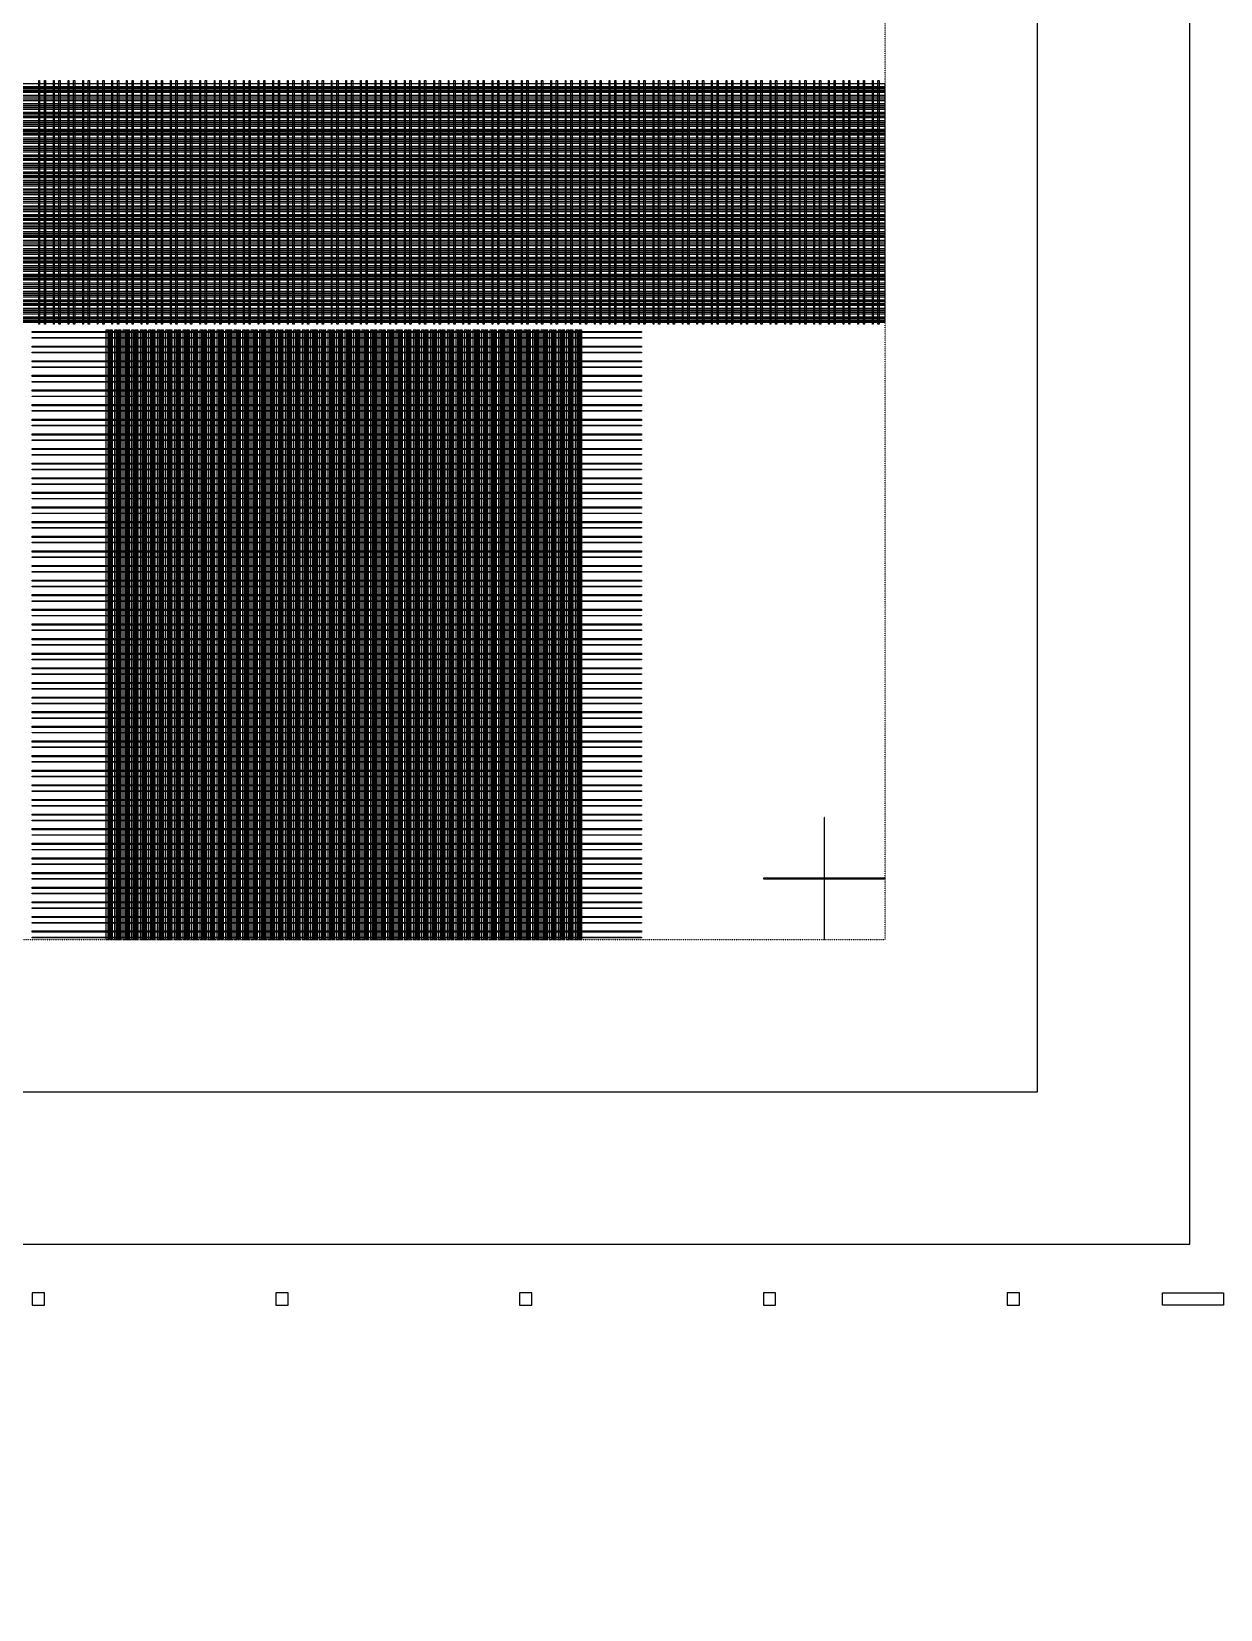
# Model space of a CAD drawing. Extents: x -50000 to 50000, y -50000 to 50000.
# Drawn here: x -30801 to -28850, y -29300 to -26710 of the extents above; entities that cross this region are included whole.
import ezdxf

# ---------------------------------------------------------------- set-up
doc = ezdxf.new("R2010")
doc.units = 0
doc.linetypes.add('DOT', pattern=[0.2, 0, -0.2])
doc.layers.get('0').update_dxf_attribs({"linetype": 'CONTINUOUS'})
for name, color, linetype in [('BASEMETAL', 4, 'CONTINUOUS'), ('FRAME', 8, 'CONTINUOUS'), ('MARKERS', 2, 'CONTINUOUS'), ('SECONDLAYER', 6, 'CONTINUOUS'), ('XOR', 1, 'CONTINUOUS')]:
    doc.layers.add(name, color=color, linetype=linetype)

# ---------------------------------------------------------------- blocks, each defined once
blk = doc.blocks.new('DICINGBORDER')
for points in [[(5200, 0), (5220, 0), (5220, 20), (5200, 20)], [(5600, 0), (5620, 0), (5620, 20), (5600, 20)], [(6000, 0), (6020, 0), (6020, 20), (6000, 20)], [(6400, 0), (6420, 0), (6420, 20), (6400, 20)], [(6800, 0), (6820, 0), (6820, 20), (6800, 20)], [(7155, 0), (7055, 0), (7055, 20), (7155, 20)]]:
    blk.add_lwpolyline(points, close=True)
blk = doc.blocks.new('CHIP_JARRAY')
for points in [[(500, 1900), (6500, 1900), (6500, 1904.3), (500, 1904.3)], [(500, 1897), (6500, 1897), (6500, 1899), (500, 1899)], [(500, 1894), (6500, 1894), (6500, 1896.4), (500, 1896.4)], [(500, 1891), (6500, 1891), (6500, 1893), (500, 1893)], [(500, 1886), (6500, 1886), (6500, 1890.3), (500, 1890.3)], [(500, 1883), (6500, 1883), (6500, 1885), (500, 1885)], [(500, 1880), (6500, 1880), (6500, 1882.4), (500, 1882.4)], [(500, 1877), (6500, 1877), (6500, 1879), (500, 1879)], [(500, 1872), (6500, 1872), (6500, 1876.3), (500, 1876.3)], [(500, 1869), (6500, 1869), (6500, 1871), (500, 1871)], [(500, 1866), (6500, 1866), (6500, 1868.4), (500, 1868.4)], [(500, 1863), (6500, 1863), (6500, 1865), (500, 1865)], [(500, 1858), (6500, 1858), (6500, 1862.3), (500, 1862.3)], [(500, 1855), (6500, 1855), (6500, 1857), (500, 1857)], [(500, 1852), (6500, 1852), (6500, 1854.4), (500, 1854.4)], [(500, 1849), (6500, 1849), (6500, 1851), (500, 1851)], [(500, 1844), (6500, 1844), (6500, 1848.3), (500, 1848.3)], [(500, 1841), (6500, 1841), (6500, 1843), (500, 1843)], [(500, 1838), (6500, 1838), (6500, 1840.4), (500, 1840.4)], [(500, 1835), (6500, 1835), (6500, 1837), (500, 1837)], [(500, 1830), (6500, 1830), (6500, 1834.3), (500, 1834.3)], [(500, 1827), (6500, 1827), (6500, 1829), (500, 1829)], [(500, 1824), (6500, 1824), (6500, 1826.4), (500, 1826.4)], [(500, 1821), (6500, 1821), (6500, 1823), (500, 1823)], [(500, 1816), (6500, 1816), (6500, 1820.3), (500, 1820.3)], [(500, 1813), (6500, 1813), (6500, 1815), (500, 1815)], [(500, 1810), (6500, 1810), (6500, 1812.4), (500, 1812.4)], [(500, 1807), (6500, 1807), (6500, 1809), (500, 1809)], [(500, 1802), (6500, 1802), (6500, 1806.3), (500, 1806.3)], [(500, 1799), (6500, 1799), (6500, 1801), (500, 1801)], [(500, 1796), (6500, 1796), (6500, 1798.4), (500, 1798.4)], [(500, 1793), (6500, 1793), (6500, 1795), (500, 1795)], [(500, 1788), (6500, 1788), (6500, 1792.3), (500, 1792.3)], [(500, 1785), (6500, 1785), (6500, 1787), (500, 1787)], [(500, 1782), (6500, 1782), (6500, 1784.4), (500, 1784.4)], [(500, 1779), (6500, 1779), (6500, 1781), (500, 1781)], [(500, 1774), (6500, 1774), (6500, 1778.3), (500, 1778.3)], [(500, 1771), (6500, 1771), (6500, 1773), (500, 1773)], [(500, 1768), (6500, 1768), (6500, 1770.4), (500, 1770.4)], [(500, 1765), (6500, 1765), (6500, 1767), (500, 1767)], [(500, 1760), (6500, 1760), (6500, 1764.3), (500, 1764.3)], [(500, 1757), (6500, 1757), (6500, 1759), (500, 1759)], [(500, 1754), (6500, 1754), (6500, 1756.4), (500, 1756.4)], [(500, 1751), (6500, 1751), (6500, 1753), (500, 1753)], [(500, 1746), (6500, 1746), (6500, 1750.3), (500, 1750.3)], [(500, 1743), (6500, 1743), (6500, 1745), (500, 1745)], [(500, 1740), (6500, 1740), (6500, 1742.4), (500, 1742.4)], [(500, 1737), (6500, 1737), (6500, 1739), (500, 1739)], [(500, 1732), (6500, 1732), (6500, 1736.3), (500, 1736.3)], [(500, 1729), (6500, 1729), (6500, 1731), (500, 1731)], [(500, 1726), (6500, 1726), (6500, 1728.4), (500, 1728.4)], [(500, 1723), (6500, 1723), (6500, 1725), (500, 1725)], [(500, 1718), (6500, 1718), (6500, 1722.3), (500, 1722.3)], [(500, 1715), (6500, 1715), (6500, 1717), (500, 1717)], [(500, 1712), (6500, 1712), (6500, 1714.4), (500, 1714.4)], [(500, 1709), (6500, 1709), (6500, 1711), (500, 1711)], [(500, 1704), (6500, 1704), (6500, 1708.3), (500, 1708.3)], [(500, 1701), (6500, 1701), (6500, 1703), (500, 1703)], [(500, 1698), (6500, 1698), (6500, 1700.4), (500, 1700.4)], [(500, 1695), (6500, 1695), (6500, 1697), (500, 1697)], [(500, 1690), (6500, 1690), (6500, 1694.3), (500, 1694.3)], [(500, 1687), (6500, 1687), (6500, 1689), (500, 1689)], [(500, 1684), (6500, 1684), (6500, 1686.4), (500, 1686.4)], [(500, 1681), (6500, 1681), (6500, 1683), (500, 1683)], [(500, 1676), (6500, 1676), (6500, 1680.3), (500, 1680.3)], [(500, 1673), (6500, 1673), (6500, 1675), (500, 1675)], [(500, 1670), (6500, 1670), (6500, 1672.4), (500, 1672.4)], [(500, 1667), (6500, 1667), (6500, 1669), (500, 1669)], [(500, 1662), (6500, 1662), (6500, 1666.3), (500, 1666.3)], [(500, 1659), (6500, 1659), (6500, 1661), (500, 1661)], [(500, 1656), (6500, 1656), (6500, 1658.4), (500, 1658.4)], [(500, 1653), (6500, 1653), (6500, 1655), (500, 1655)], [(500, 1648), (6500, 1648), (6500, 1652.3), (500, 1652.3)], [(500, 1645), (6500, 1645), (6500, 1647), (500, 1647)], [(500, 1642), (6500, 1642), (6500, 1644.4), (500, 1644.4)], [(500, 1639), (6500, 1639), (6500, 1641), (500, 1641)], [(500, 1634), (6500, 1634), (6500, 1638.3), (500, 1638.3)], [(500, 1631), (6500, 1631), (6500, 1633), (500, 1633)], [(500, 1628), (6500, 1628), (6500, 1630.4), (500, 1630.4)], [(500, 1625), (6500, 1625), (6500, 1627), (500, 1627)], [(500, 1620), (6500, 1620), (6500, 1624.3), (500, 1624.3)], [(500, 1617), (6500, 1617), (6500, 1619), (500, 1619)], [(500, 1614), (6500, 1614), (6500, 1616.4), (500, 1616.4)], [(500, 1611), (6500, 1611), (6500, 1613), (500, 1613)], [(500, 1606), (6500, 1606), (6500, 1610.3), (500, 1610.3)], [(500, 1603), (6500, 1603), (6500, 1605), (500, 1605)], [(500, 1600), (6500, 1600), (6500, 1602.4), (500, 1602.4)], [(500, 1597), (6500, 1597), (6500, 1599), (500, 1599)], [(500, 1592), (6500, 1592), (6500, 1596.3), (500, 1596.3)], [(500, 1589), (6500, 1589), (6500, 1591), (500, 1591)], [(500, 1586), (6500, 1586), (6500, 1588.4), (500, 1588.4)], [(500, 1583), (6500, 1583), (6500, 1585), (500, 1585)], [(500, 1578), (6500, 1578), (6500, 1582.3), (500, 1582.3)], [(500, 1575), (6500, 1575), (6500, 1577), (500, 1577)], [(500, 1572), (6500, 1572), (6500, 1574.4), (500, 1574.4)], [(500, 1569), (6500, 1569), (6500, 1571), (500, 1571)], [(500, 1564), (6500, 1564), (6500, 1568.3), (500, 1568.3)], [(500, 1561), (6500, 1561), (6500, 1563), (500, 1563)], [(500, 1558), (6500, 1558), (6500, 1560.4), (500, 1560.4)], [(500, 1555), (6500, 1555), (6500, 1557), (500, 1557)], [(500, 1550), (6500, 1550), (6500, 1554.3), (500, 1554.3)], [(500, 1547), (6500, 1547), (6500, 1549), (500, 1549)], [(500, 1544), (6500, 1544), (6500, 1546.4), (500, 1546.4)], [(500, 1541), (6500, 1541), (6500, 1543), (500, 1543)], [(500, 1536), (6500, 1536), (6500, 1540.3), (500, 1540.3)], [(500, 1533), (6500, 1533), (6500, 1535), (500, 1535)], [(500, 1530), (6500, 1530), (6500, 1532.4), (500, 1532.4)], [(500, 1527), (6500, 1527), (6500, 1529), (500, 1529)], [(500, 1522), (6500, 1522), (6500, 1526.3), (500, 1526.3)], [(500, 1519), (6500, 1519), (6500, 1521), (500, 1521)], [(500, 1516), (6500, 1516), (6500, 1518.4), (500, 1518.4)], [(500, 1513), (6500, 1513), (6500, 1515), (500, 1515)], [(5221, 500), (5225.3, 500), (5225.3, 1500), (5221, 1500)], [(5224, 500), (5226, 500), (5226, 1500), (5224, 1500)], [(5227, 500), (5229.4, 500), (5229.4, 1500), (5227, 1500)], [(5230, 500), (5232, 500), (5232, 1500), (5230, 1500)], [(5235, 500), (5239.3, 500), (5239.3, 1500), (5235, 1500)], [(5238, 500), (5240, 500), (5240, 1500), (5238, 1500)], [(5241, 500), (5243.4, 500), (5243.4, 1500), (5241, 1500)], [(5244, 500), (5246, 500), (5246, 1500), (5244, 1500)], [(5249, 500), (5253.3, 500), (5253.3, 1500), (5249, 1500)], [(5252, 500), (5254, 500), (5254, 1500), (5252, 1500)], [(5255, 500), (5257.4, 500), (5257.4, 1500), (5255, 1500)], [(5258, 500), (5260, 500), (5260, 1500), (5258, 1500)], [(5263, 500), (5267.3, 500), (5267.3, 1500), (5263, 1500)], [(5266, 500), (5268, 500), (5268, 1500), (5266, 1500)], [(5269, 500), (5271.4, 500), (5271.4, 1500), (5269, 1500)], [(5272, 500), (5274, 500), (5274, 1500), (5272, 1500)], [(5277, 500), (5281.3, 500), (5281.3, 1500), (5277, 1500)], [(5280, 500), (5282, 500), (5282, 1500), (5280, 1500)], [(5283, 500), (5285.4, 500), (5285.4, 1500), (5283, 1500)], [(5286, 500), (5288, 500), (5288, 1500), (5286, 1500)], [(5291, 500), (5295.3, 500), (5295.3, 1500), (5291, 1500)], [(5294, 500), (5296, 500), (5296, 1500), (5294, 1500)], [(5297, 500), (5299.4, 500), (5299.4, 1500), (5297, 1500)], [(5300, 500), (5302, 500), (5302, 1500), (5300, 1500)], [(5305, 500), (5309.3, 500), (5309.3, 1500), (5305, 1500)], [(5308, 500), (5310, 500), (5310, 1500), (5308, 1500)], [(5311, 500), (5313.4, 500), (5313.4, 1500), (5311, 1500)], [(5314, 500), (5316, 500), (5316, 1500), (5314, 1500)], [(5319, 500), (5323.3, 500), (5323.3, 1500), (5319, 1500)], [(5322, 500), (5324, 500), (5324, 1500), (5322, 1500)], [(5325, 500), (5327.4, 500), (5327.4, 1500), (5325, 1500)], [(5328, 500), (5330, 500), (5330, 1500), (5328, 1500)], [(5333, 500), (5337.3, 500), (5337.3, 1500), (5333, 1500)], [(5336, 500), (5338, 500), (5338, 1500), (5336, 1500)], [(5339, 500), (5341.4, 500), (5341.4, 1500), (5339, 1500)], [(5342, 500), (5344, 500), (5344, 1500), (5342, 1500)], [(5347, 500), (5351.3, 500), (5351.3, 1500), (5347, 1500)], [(5350, 500), (5352, 500), (5352, 1500), (5350, 1500)], [(5353, 500), (5355.4, 500), (5355.4, 1500), (5353, 1500)], [(5356, 500), (5358, 500), (5358, 1500), (5356, 1500)], [(5361, 500), (5365.3, 500), (5365.3, 1500), (5361, 1500)], [(5364, 500), (5366, 500), (5366, 1500), (5364, 1500)], [(5367, 500), (5369.4, 500), (5369.4, 1500), (5367, 1500)], [(5370, 500), (5372, 500), (5372, 1500), (5370, 1500)], [(5375, 500), (5379.3, 500), (5379.3, 1500), (5375, 1500)], [(5378, 500), (5380, 500), (5380, 1500), (5378, 1500)], [(5381, 500), (5383.4, 500), (5383.4, 1500), (5381, 1500)], [(5384, 500), (5386, 500), (5386, 1500), (5384, 1500)], [(5389, 500), (5393.3, 500), (5393.3, 1500), (5389, 1500)], [(5392, 500), (5394, 500), (5394, 1500), (5392, 1500)], [(5395, 500), (5397.4, 500), (5397.4, 1500), (5395, 1500)], [(5398, 500), (5400, 500), (5400, 1500), (5398, 1500)], [(5403, 500), (5407.3, 500), (5407.3, 1500), (5403, 1500)], [(5406, 500), (5408, 500), (5408, 1500), (5406, 1500)], [(5409, 500), (5411.4, 500), (5411.4, 1500), (5409, 1500)], [(5412, 500), (5414, 500), (5414, 1500), (5412, 1500)], [(5417, 500), (5421.3, 500), (5421.3, 1500), (5417, 1500)], [(5420, 500), (5422, 500), (5422, 1500), (5420, 1500)], [(5423, 500), (5425.4, 500), (5425.4, 1500), (5423, 1500)], [(5426, 500), (5428, 500), (5428, 1500), (5426, 1500)], [(5431, 500), (5435.3, 500), (5435.3, 1500), (5431, 1500)], [(5434, 500), (5436, 500), (5436, 1500), (5434, 1500)], [(5437, 500), (5439.4, 500), (5439.4, 1500), (5437, 1500)], [(5440, 500), (5442, 500), (5442, 1500), (5440, 1500)], [(5445, 500), (5449.3, 500), (5449.3, 1500), (5445, 1500)], [(5448, 500), (5450, 500), (5450, 1500), (5448, 1500)], [(5451, 500), (5453.4, 500), (5453.4, 1500), (5451, 1500)], [(5454, 500), (5456, 500), (5456, 1500), (5454, 1500)], [(5459, 500), (5463.3, 500), (5463.3, 1500), (5459, 1500)], [(5462, 500), (5464, 500), (5464, 1500), (5462, 1500)], [(5465, 500), (5467.4, 500), (5467.4, 1500), (5465, 1500)], [(5468, 500), (5470, 500), (5470, 1500), (5468, 1500)], [(5473, 500), (5477.3, 500), (5477.3, 1500), (5473, 1500)], [(5476, 500), (5478, 500), (5478, 1500), (5476, 1500)], [(5479, 500), (5481.4, 500), (5481.4, 1500), (5479, 1500)], [(5482, 500), (5484, 500), (5484, 1500), (5482, 1500)], [(5487, 500), (5491.3, 500), (5491.3, 1500), (5487, 1500)], [(5490, 500), (5492, 500), (5492, 1500), (5490, 1500)], [(5493, 500), (5495.4, 500), (5495.4, 1500), (5493, 1500)], [(5496, 500), (5498, 500), (5498, 1500), (5496, 1500)], [(5501, 500), (5505.3, 500), (5505.3, 1500), (5501, 1500)], [(5504, 500), (5506, 500), (5506, 1500), (5504, 1500)], [(5507, 500), (5509.4, 500), (5509.4, 1500), (5507, 1500)], [(5510, 500), (5512, 500), (5512, 1500), (5510, 1500)], [(5515, 500), (5519.3, 500), (5519.3, 1500), (5515, 1500)], [(5518, 500), (5520, 500), (5520, 1500), (5518, 1500)], [(5521, 500), (5523.4, 500), (5523.4, 1500), (5521, 1500)], [(5524, 500), (5526, 500), (5526, 1500), (5524, 1500)], [(5529, 500), (5533.3, 500), (5533.3, 1500), (5529, 1500)], [(5532, 500), (5534, 500), (5534, 1500), (5532, 1500)], [(5535, 500), (5537.4, 500), (5537.4, 1500), (5535, 1500)], [(5538, 500), (5540, 500), (5540, 1500), (5538, 1500)], [(5543, 500), (5547.3, 500), (5547.3, 1500), (5543, 1500)], [(5546, 500), (5548, 500), (5548, 1500), (5546, 1500)], [(5549, 500), (5551.4, 500), (5551.4, 1500), (5549, 1500)], [(5552, 500), (5554, 500), (5554, 1500), (5552, 1500)], [(5557, 500), (5561.3, 500), (5561.3, 1500), (5557, 1500)], [(5560, 500), (5562, 500), (5562, 1500), (5560, 1500)], [(5563, 500), (5565.4, 500), (5565.4, 1500), (5563, 1500)], [(5566, 500), (5568, 500), (5568, 1500), (5566, 1500)], [(5571, 500), (5575.3, 500), (5575.3, 1500), (5571, 1500)], [(5574, 500), (5576, 500), (5576, 1500), (5574, 1500)], [(5577, 500), (5579.4, 500), (5579.4, 1500), (5577, 1500)], [(5580, 500), (5582, 500), (5582, 1500), (5580, 1500)], [(5585, 500), (5589.3, 500), (5589.3, 1500), (5585, 1500)], [(5588, 500), (5590, 500), (5590, 1500), (5588, 1500)], [(5591, 500), (5593.4, 500), (5593.4, 1500), (5591, 1500)], [(5594, 500), (5596, 500), (5596, 1500), (5594, 1500)], [(5599, 500), (5603.3, 500), (5603.3, 1500), (5599, 1500)], [(5602, 500), (5604, 500), (5604, 1500), (5602, 1500)], [(5605, 500), (5607.4, 500), (5607.4, 1500), (5605, 1500)], [(5608, 500), (5610, 500), (5610, 1500), (5608, 1500)], [(5613, 500), (5617.3, 500), (5617.3, 1500), (5613, 1500)], [(5616, 500), (5618, 500), (5618, 1500), (5616, 1500)], [(5619, 500), (5621.4, 500), (5621.4, 1500), (5619, 1500)], [(5622, 500), (5624, 500), (5624, 1500), (5622, 1500)], [(5627, 500), (5631.3, 500), (5631.3, 1500), (5627, 1500)], [(5630, 500), (5632, 500), (5632, 1500), (5630, 1500)], [(5633, 500), (5635.4, 500), (5635.4, 1500), (5633, 1500)], [(5636, 500), (5638, 500), (5638, 1500), (5636, 1500)], [(5641, 500), (5645.3, 500), (5645.3, 1500), (5641, 1500)], [(5644, 500), (5646, 500), (5646, 1500), (5644, 1500)], [(5647, 500), (5649.4, 500), (5649.4, 1500), (5647, 1500)], [(5650, 500), (5652, 500), (5652, 1500), (5650, 1500)], [(5655, 500), (5659.3, 500), (5659.3, 1500), (5655, 1500)], [(5658, 500), (5660, 500), (5660, 1500), (5658, 1500)], [(5661, 500), (5663.4, 500), (5663.4, 1500), (5661, 1500)], [(5664, 500), (5666, 500), (5666, 1500), (5664, 1500)], [(5669, 500), (5673.3, 500), (5673.3, 1500), (5669, 1500)], [(5672, 500), (5674, 500), (5674, 1500), (5672, 1500)], [(5675, 500), (5677.4, 500), (5677.4, 1500), (5675, 1500)], [(5678, 500), (5680, 500), (5680, 1500), (5678, 1500)], [(5683, 500), (5687.3, 500), (5687.3, 1500), (5683, 1500)], [(5686, 500), (5688, 500), (5688, 1500), (5686, 1500)], [(5689, 500), (5691.4, 500), (5691.4, 1500), (5689, 1500)], [(5692, 500), (5694, 500), (5694, 1500), (5692, 1500)], [(5697, 500), (5701.3, 500), (5701.3, 1500), (5697, 1500)], [(5700, 500), (5702, 500), (5702, 1500), (5700, 1500)], [(5703, 500), (5705.4, 500), (5705.4, 1500), (5703, 1500)], [(5706, 500), (5708, 500), (5708, 1500), (5706, 1500)], [(5711, 500), (5715.3, 500), (5715.3, 1500), (5711, 1500)], [(5714, 500), (5716, 500), (5716, 1500), (5714, 1500)], [(5717, 500), (5719.4, 500), (5719.4, 1500), (5717, 1500)], [(5720, 500), (5722, 500), (5722, 1500), (5720, 1500)], [(5725, 500), (5729.3, 500), (5729.3, 1500), (5725, 1500)], [(5728, 500), (5730, 500), (5730, 1500), (5728, 1500)], [(5731, 500), (5733.4, 500), (5733.4, 1500), (5731, 1500)], [(5734, 500), (5736, 500), (5736, 1500), (5734, 1500)], [(5739, 500), (5743.3, 500), (5743.3, 1500), (5739, 1500)], [(5742, 500), (5744, 500), (5744, 1500), (5742, 1500)], [(5745, 500), (5747.4, 500), (5747.4, 1500), (5745, 1500)], [(5748, 500), (5750, 500), (5750, 1500), (5748, 1500)], [(5753, 500), (5757.3, 500), (5757.3, 1500), (5753, 1500)], [(5756, 500), (5758, 500), (5758, 1500), (5756, 1500)], [(5759, 500), (5761.4, 500), (5761.4, 1500), (5759, 1500)], [(5762, 500), (5764, 500), (5764, 1500), (5762, 1500)], [(5767, 500), (5771.3, 500), (5771.3, 1500), (5767, 1500)], [(5770, 500), (5772, 500), (5772, 1500), (5770, 1500)], [(5773, 500), (5775.4, 500), (5775.4, 1500), (5773, 1500)], [(5776, 500), (5778, 500), (5778, 1500), (5776, 1500)], [(5781, 500), (5785.3, 500), (5785.3, 1500), (5781, 1500)], [(5784, 500), (5786, 500), (5786, 1500), (5784, 1500)], [(5787, 500), (5789.4, 500), (5789.4, 1500), (5787, 1500)], [(5790, 500), (5792, 500), (5792, 1500), (5790, 1500)], [(5795, 500), (5799.3, 500), (5799.3, 1500), (5795, 1500)], [(5798, 500), (5800, 500), (5800, 1500), (5798, 1500)], [(5801, 500), (5803.4, 500), (5803.4, 1500), (5801, 1500)], [(5804, 500), (5806, 500), (5806, 1500), (5804, 1500)], [(5809, 500), (5813.3, 500), (5813.3, 1500), (5809, 1500)], [(5812, 500), (5814, 500), (5814, 1500), (5812, 1500)], [(5815, 500), (5817.4, 500), (5817.4, 1500), (5815, 1500)], [(5818, 500), (5820, 500), (5820, 1500), (5818, 1500)], [(5823, 500), (5827.3, 500), (5827.3, 1500), (5823, 1500)], [(5826, 500), (5828, 500), (5828, 1500), (5826, 1500)], [(5829, 500), (5831.4, 500), (5831.4, 1500), (5829, 1500)], [(5832, 500), (5834, 500), (5834, 1500), (5832, 1500)], [(5837, 500), (5841.3, 500), (5841.3, 1500), (5837, 1500)], [(5840, 500), (5842, 500), (5842, 1500), (5840, 1500)], [(5843, 500), (5845.4, 500), (5845.4, 1500), (5843, 1500)], [(5846, 500), (5848, 500), (5848, 1500), (5846, 1500)], [(5851, 500), (5855.3, 500), (5855.3, 1500), (5851, 1500)], [(5854, 500), (5856, 500), (5856, 1500), (5854, 1500)], [(5857, 500), (5859.4, 500), (5859.4, 1500), (5857, 1500)], [(5860, 500), (5862, 500), (5862, 1500), (5860, 1500)], [(5865, 500), (5869.3, 500), (5869.3, 1500), (5865, 1500)], [(5868, 500), (5870, 500), (5870, 1500), (5868, 1500)], [(5871, 500), (5873.4, 500), (5873.4, 1500), (5871, 1500)], [(5874, 500), (5876, 500), (5876, 1500), (5874, 1500)], [(5879, 500), (5883.3, 500), (5883.3, 1500), (5879, 1500)], [(5882, 500), (5884, 500), (5884, 1500), (5882, 1500)], [(5885, 500), (5887.4, 500), (5887.4, 1500), (5885, 1500)], [(5888, 500), (5890, 500), (5890, 1500), (5888, 1500)], [(5893, 500), (5897.3, 500), (5897.3, 1500), (5893, 1500)], [(5896, 500), (5898, 500), (5898, 1500), (5896, 1500)], [(5899, 500), (5901.4, 500), (5901.4, 1500), (5899, 1500)], [(5902, 500), (5904, 500), (5904, 1500), (5902, 1500)], [(5907, 500), (5911.3, 500), (5911.3, 1500), (5907, 1500)], [(5910, 500), (5912, 500), (5912, 1500), (5910, 1500)], [(5913, 500), (5915.4, 500), (5915.4, 1500), (5913, 1500)], [(5916, 500), (5918, 500), (5918, 1500), (5916, 1500)], [(5921, 500), (5925.3, 500), (5925.3, 1500), (5921, 1500)], [(5924, 500), (5926, 500), (5926, 1500), (5924, 1500)], [(5927, 500), (5929.4, 500), (5929.4, 1500), (5927, 1500)], [(5930, 500), (5932, 500), (5932, 1500), (5930, 1500)], [(5935, 500), (5939.3, 500), (5939.3, 1500), (5935, 1500)], [(5938, 500), (5940, 500), (5940, 1500), (5938, 1500)], [(5941, 500), (5943.4, 500), (5943.4, 1500), (5941, 1500)], [(5944, 500), (5946, 500), (5946, 1500), (5944, 1500)], [(5949, 500), (5953.3, 500), (5953.3, 1500), (5949, 1500)], [(5952, 500), (5954, 500), (5954, 1500), (5952, 1500)], [(5955, 500), (5957.4, 500), (5957.4, 1500), (5955, 1500)], [(5958, 500), (5960, 500), (5960, 1500), (5958, 1500)], [(5963, 500), (5967.3, 500), (5967.3, 1500), (5963, 1500)], [(5966, 500), (5968, 500), (5968, 1500), (5966, 1500)], [(5969, 500), (5971.4, 500), (5971.4, 1500), (5969, 1500)], [(5972, 500), (5974, 500), (5974, 1500), (5972, 1500)], [(5977, 500), (5981.3, 500), (5981.3, 1500), (5977, 1500)], [(5980, 500), (5982, 500), (5982, 1500), (5980, 1500)], [(5983, 500), (5985.4, 500), (5985.4, 1500), (5983, 1500)], [(5986, 500), (5988, 500), (5988, 1500), (5986, 1500)], [(5991, 500), (5995.3, 500), (5995.3, 1500), (5991, 1500)], [(5994, 500), (5996, 500), (5996, 1500), (5994, 1500)], [(5997, 500), (5999.4, 500), (5999.4, 1500), (5997, 1500)], [(6000, 500), (6002, 500), (6002, 1500), (6000, 1500)]]:
    blk.add_lwpolyline(points, close=True)
at = {"layer": 'FRAME'}
blk.add_lwpolyline([(0, 0), (7000, 0), (7000, 7000), (0, 7000)], close=True, dxfattribs=at)
at = {"layer": 'FRAME', "linetype": 'DOT'}
blk.add_lwpolyline([(500, 500), (6500, 500), (6500, 6500), (500, 6500)], close=True, dxfattribs=at)
at = {"layer": 'MARKERS'}
for points in [[(6399.5, 600.5), (6400.5, 600.5), (6400.5, 700), (6399.5, 700)], [(6300, 599.5), (6500, 599.5), (6500, 600.5), (6300, 600.5)], [(6399.5, 500), (6400.5, 500), (6400.5, 599.5), (6399.5, 599.5)]]:
    blk.add_lwpolyline(points, close=True, dxfattribs=at)
at = {"layer": 'SECONDLAYER'}
for points in [[(5111, 1910), (5112, 1910), (5112, 1510), (5111, 1510)], [(5120, 1910), (5122, 1910), (5122, 1510), (5120, 1510)], [(5135, 1910), (5136, 1910), (5136, 1510), (5135, 1510)], [(5144, 1910), (5146, 1910), (5146, 1510), (5144, 1510)], [(5159, 1910), (5160, 1910), (5160, 1510), (5159, 1510)], [(5168, 1910), (5170, 1910), (5170, 1510), (5168, 1510)], [(5183, 1910), (5184, 1910), (5184, 1510), (5183, 1510)], [(5192, 1910), (5194, 1910), (5194, 1510), (5192, 1510)], [(5207, 1910), (5208, 1910), (5208, 1510), (5207, 1510)], [(5216, 1910), (5218, 1910), (5218, 1510), (5216, 1510)], [(5231, 1910), (5232, 1910), (5232, 1510), (5231, 1510)], [(5240, 1910), (5242, 1910), (5242, 1510), (5240, 1510)], [(5255, 1910), (5256, 1910), (5256, 1510), (5255, 1510)], [(5264, 1910), (5266, 1910), (5266, 1510), (5264, 1510)], [(5279, 1910), (5280, 1910), (5280, 1510), (5279, 1510)], [(5288, 1910), (5290, 1910), (5290, 1510), (5288, 1510)], [(5303, 1910), (5304, 1910), (5304, 1510), (5303, 1510)], [(5312, 1910), (5314, 1910), (5314, 1510), (5312, 1510)], [(5327, 1910), (5328, 1910), (5328, 1510), (5327, 1510)], [(5336, 1910), (5338, 1910), (5338, 1510), (5336, 1510)], [(5351, 1910), (5352, 1910), (5352, 1510), (5351, 1510)], [(5360, 1910), (5362, 1910), (5362, 1510), (5360, 1510)], [(5375, 1910), (5376, 1910), (5376, 1510), (5375, 1510)], [(5384, 1910), (5386, 1910), (5386, 1510), (5384, 1510)], [(5399, 1910), (5400, 1910), (5400, 1510), (5399, 1510)], [(5408, 1910), (5410, 1910), (5410, 1510), (5408, 1510)], [(5423, 1910), (5424, 1910), (5424, 1510), (5423, 1510)], [(5432, 1910), (5434, 1910), (5434, 1510), (5432, 1510)], [(5447, 1910), (5448, 1910), (5448, 1510), (5447, 1510)], [(5456, 1910), (5458, 1910), (5458, 1510), (5456, 1510)], [(5471, 1910), (5472, 1910), (5472, 1510), (5471, 1510)], [(5480, 1910), (5482, 1910), (5482, 1510), (5480, 1510)], [(5495, 1910), (5496, 1910), (5496, 1510), (5495, 1510)], [(5504, 1910), (5506, 1910), (5506, 1510), (5504, 1510)], [(5519, 1910), (5520, 1910), (5520, 1510), (5519, 1510)], [(5528, 1910), (5530, 1910), (5530, 1510), (5528, 1510)], [(5543, 1910), (5544, 1910), (5544, 1510), (5543, 1510)], [(5552, 1910), (5554, 1910), (5554, 1510), (5552, 1510)], [(5567, 1910), (5568, 1910), (5568, 1510), (5567, 1510)], [(5576, 1910), (5578, 1910), (5578, 1510), (5576, 1510)], [(5591, 1910), (5592, 1910), (5592, 1510), (5591, 1510)], [(5600, 1910), (5602, 1910), (5602, 1510), (5600, 1510)], [(5615, 1910), (5616, 1910), (5616, 1510), (5615, 1510)], [(5624, 1910), (5626, 1910), (5626, 1510), (5624, 1510)], [(5639, 1910), (5640, 1910), (5640, 1510), (5639, 1510)], [(5648, 1910), (5650, 1910), (5650, 1510), (5648, 1510)], [(5663, 1910), (5664, 1910), (5664, 1510), (5663, 1510)], [(5672, 1910), (5674, 1910), (5674, 1510), (5672, 1510)], [(5687, 1910), (5688, 1910), (5688, 1510), (5687, 1510)], [(5696, 1910), (5698, 1910), (5698, 1510), (5696, 1510)], [(5711, 1910), (5712, 1910), (5712, 1510), (5711, 1510)], [(5720, 1910), (5722, 1910), (5722, 1510), (5720, 1510)], [(5735, 1910), (5736, 1910), (5736, 1510), (5735, 1510)], [(5744, 1910), (5746, 1910), (5746, 1510), (5744, 1510)], [(5759, 1910), (5760, 1910), (5760, 1510), (5759, 1510)], [(5768, 1910), (5770, 1910), (5770, 1510), (5768, 1510)], [(5783, 1910), (5784, 1910), (5784, 1510), (5783, 1510)], [(5792, 1910), (5794, 1910), (5794, 1510), (5792, 1510)], [(5807, 1910), (5808, 1910), (5808, 1510), (5807, 1510)], [(5816, 1910), (5818, 1910), (5818, 1510), (5816, 1510)], [(5831, 1910), (5832, 1910), (5832, 1510), (5831, 1510)], [(5840, 1910), (5842, 1910), (5842, 1510), (5840, 1510)], [(5855, 1910), (5856, 1910), (5856, 1510), (5855, 1510)], [(5864, 1910), (5866, 1910), (5866, 1510), (5864, 1510)], [(5879, 1910), (5880, 1910), (5880, 1510), (5879, 1510)], [(5888, 1910), (5890, 1910), (5890, 1510), (5888, 1510)], [(5903, 1910), (5904, 1910), (5904, 1510), (5903, 1510)], [(5912, 1910), (5914, 1910), (5914, 1510), (5912, 1510)], [(5927, 1910), (5928, 1910), (5928, 1510), (5927, 1510)], [(5936, 1910), (5938, 1910), (5938, 1510), (5936, 1510)], [(5951, 1910), (5952, 1910), (5952, 1510), (5951, 1510)], [(5960, 1910), (5962, 1910), (5962, 1510), (5960, 1510)], [(5975, 1910), (5976, 1910), (5976, 1510), (5975, 1510)], [(5984, 1910), (5986, 1910), (5986, 1510), (5984, 1510)], [(5999, 1910), (6000, 1910), (6000, 1510), (5999, 1510)], [(6008, 1910), (6010, 1910), (6010, 1510), (6008, 1510)], [(6023, 1910), (6024, 1910), (6024, 1510), (6023, 1510)], [(6032, 1910), (6034, 1910), (6034, 1510), (6032, 1510)], [(6047, 1910), (6048, 1910), (6048, 1510), (6047, 1510)], [(6056, 1910), (6058, 1910), (6058, 1510), (6056, 1510)], [(6071, 1910), (6072, 1910), (6072, 1510), (6071, 1510)], [(6080, 1910), (6082, 1910), (6082, 1510), (6080, 1510)], [(6095, 1910), (6096, 1910), (6096, 1510), (6095, 1510)], [(6104, 1910), (6106, 1910), (6106, 1510), (6104, 1510)], [(6119, 1910), (6120, 1910), (6120, 1510), (6119, 1510)], [(6128, 1910), (6130, 1910), (6130, 1510), (6128, 1510)], [(6143, 1910), (6144, 1910), (6144, 1510), (6143, 1510)], [(6152, 1910), (6154, 1910), (6154, 1510), (6152, 1510)], [(6167, 1910), (6168, 1910), (6168, 1510), (6167, 1510)], [(6176, 1910), (6178, 1910), (6178, 1510), (6176, 1510)], [(6191, 1910), (6192, 1910), (6192, 1510), (6191, 1510)], [(6200, 1910), (6202, 1910), (6202, 1510), (6200, 1510)], [(6215, 1910), (6216, 1910), (6216, 1510), (6215, 1510)], [(6224, 1910), (6226, 1910), (6226, 1510), (6224, 1510)], [(6239, 1910), (6240, 1910), (6240, 1510), (6239, 1510)], [(6248, 1910), (6250, 1910), (6250, 1510), (6248, 1510)], [(6263, 1910), (6264, 1910), (6264, 1510), (6263, 1510)], [(6272, 1910), (6274, 1910), (6274, 1510), (6272, 1510)], [(6287, 1910), (6288, 1910), (6288, 1510), (6287, 1510)], [(6296, 1910), (6298, 1910), (6298, 1510), (6296, 1510)], [(6311, 1910), (6312, 1910), (6312, 1510), (6311, 1510)], [(6320, 1910), (6322, 1910), (6322, 1510), (6320, 1510)], [(6335, 1910), (6336, 1910), (6336, 1510), (6335, 1510)], [(6344, 1910), (6346, 1910), (6346, 1510), (6344, 1510)], [(6359, 1910), (6360, 1910), (6360, 1510), (6359, 1510)], [(6368, 1910), (6370, 1910), (6370, 1510), (6368, 1510)], [(6383, 1910), (6384, 1910), (6384, 1510), (6383, 1510)], [(6392, 1910), (6394, 1910), (6394, 1510), (6392, 1510)], [(6407, 1910), (6408, 1910), (6408, 1510), (6407, 1510)], [(6416, 1910), (6418, 1910), (6418, 1510), (6416, 1510)], [(6431, 1910), (6432, 1910), (6432, 1510), (6431, 1510)], [(6440, 1910), (6442, 1910), (6442, 1510), (6440, 1510)], [(6455, 1910), (6456, 1910), (6456, 1510), (6455, 1510)], [(6464, 1910), (6466, 1910), (6466, 1510), (6464, 1510)], [(6479, 1910), (6480, 1910), (6480, 1510), (6479, 1510)], [(6488, 1910), (6490, 1910), (6490, 1510), (6488, 1510)], [(6100, 1496), (5100, 1496), (5100, 1498), (6100, 1498)], [(6100, 1487), (5100, 1487), (5100, 1488), (6100, 1488)], [(6100, 1472), (5100, 1472), (5100, 1474), (6100, 1474)], [(6100, 1463), (5100, 1463), (5100, 1464), (6100, 1464)], [(6100, 1448), (5100, 1448), (5100, 1450), (6100, 1450)], [(6100, 1439), (5100, 1439), (5100, 1440), (6100, 1440)], [(6100, 1424), (5100, 1424), (5100, 1426), (6100, 1426)], [(6100, 1415), (5100, 1415), (5100, 1416), (6100, 1416)], [(6100, 1400), (5100, 1400), (5100, 1402), (6100, 1402)], [(6100, 1391), (5100, 1391), (5100, 1392), (6100, 1392)], [(6100, 1376), (5100, 1376), (5100, 1378), (6100, 1378)], [(6100, 1367), (5100, 1367), (5100, 1368), (6100, 1368)], [(6100, 1352), (5100, 1352), (5100, 1354), (6100, 1354)], [(6100, 1343), (5100, 1343), (5100, 1344), (6100, 1344)], [(6100, 1328), (5100, 1328), (5100, 1330), (6100, 1330)], [(6100, 1319), (5100, 1319), (5100, 1320), (6100, 1320)], [(6100, 1304), (5100, 1304), (5100, 1306), (6100, 1306)], [(6100, 1295), (5100, 1295), (5100, 1296), (6100, 1296)], [(6100, 1280), (5100, 1280), (5100, 1282), (6100, 1282)], [(6100, 1271), (5100, 1271), (5100, 1272), (6100, 1272)], [(6100, 1256), (5100, 1256), (5100, 1258), (6100, 1258)], [(6100, 1247), (5100, 1247), (5100, 1248), (6100, 1248)], [(6100, 1232), (5100, 1232), (5100, 1234), (6100, 1234)], [(6100, 1223), (5100, 1223), (5100, 1224), (6100, 1224)], [(6100, 1208), (5100, 1208), (5100, 1210), (6100, 1210)], [(6100, 1199), (5100, 1199), (5100, 1200), (6100, 1200)], [(6100, 1184), (5100, 1184), (5100, 1186), (6100, 1186)], [(6100, 1175), (5100, 1175), (5100, 1176), (6100, 1176)], [(6100, 1160), (5100, 1160), (5100, 1162), (6100, 1162)], [(6100, 1151), (5100, 1151), (5100, 1152), (6100, 1152)], [(6100, 1136), (5100, 1136), (5100, 1138), (6100, 1138)], [(6100, 1127), (5100, 1127), (5100, 1128), (6100, 1128)], [(6100, 1112), (5100, 1112), (5100, 1114), (6100, 1114)], [(6100, 1103), (5100, 1103), (5100, 1104), (6100, 1104)], [(6100, 1088), (5100, 1088), (5100, 1090), (6100, 1090)], [(6100, 1079), (5100, 1079), (5100, 1080), (6100, 1080)], [(6100, 1064), (5100, 1064), (5100, 1066), (6100, 1066)], [(6100, 1055), (5100, 1055), (5100, 1056), (6100, 1056)], [(6100, 1040), (5100, 1040), (5100, 1042), (6100, 1042)], [(6100, 1031), (5100, 1031), (5100, 1032), (6100, 1032)], [(6100, 1016), (5100, 1016), (5100, 1018), (6100, 1018)], [(6100, 1007), (5100, 1007), (5100, 1008), (6100, 1008)], [(6100, 992), (5100, 992), (5100, 994), (6100, 994)], [(6100, 983), (5100, 983), (5100, 984), (6100, 984)], [(6100, 968), (5100, 968), (5100, 970), (6100, 970)], [(6100, 959), (5100, 959), (5100, 960), (6100, 960)], [(6100, 944), (5100, 944), (5100, 946), (6100, 946)], [(6100, 935), (5100, 935), (5100, 936), (6100, 936)], [(6100, 920), (5100, 920), (5100, 922), (6100, 922)], [(6100, 911), (5100, 911), (5100, 912), (6100, 912)], [(6100, 896), (5100, 896), (5100, 898), (6100, 898)], [(6100, 887), (5100, 887), (5100, 888), (6100, 888)], [(6100, 872), (5100, 872), (5100, 874), (6100, 874)], [(6100, 863), (5100, 863), (5100, 864), (6100, 864)], [(6100, 848), (5100, 848), (5100, 850), (6100, 850)], [(6100, 839), (5100, 839), (5100, 840), (6100, 840)], [(6100, 824), (5100, 824), (5100, 826), (6100, 826)], [(6100, 815), (5100, 815), (5100, 816), (6100, 816)], [(6100, 800), (5100, 800), (5100, 802), (6100, 802)], [(6100, 791), (5100, 791), (5100, 792), (6100, 792)], [(6100, 776), (5100, 776), (5100, 778), (6100, 778)], [(6100, 767), (5100, 767), (5100, 768), (6100, 768)], [(6100, 752), (5100, 752), (5100, 754), (6100, 754)], [(6100, 743), (5100, 743), (5100, 744), (6100, 744)], [(6100, 728), (5100, 728), (5100, 730), (6100, 730)], [(6100, 719), (5100, 719), (5100, 720), (6100, 720)], [(6100, 704), (5100, 704), (5100, 706), (6100, 706)], [(6100, 695), (5100, 695), (5100, 696), (6100, 696)], [(6100, 680), (5100, 680), (5100, 682), (6100, 682)], [(6100, 671), (5100, 671), (5100, 672), (6100, 672)], [(6100, 656), (5100, 656), (5100, 658), (6100, 658)], [(6100, 647), (5100, 647), (5100, 648), (6100, 648)], [(6100, 632), (5100, 632), (5100, 634), (6100, 634)], [(6100, 623), (5100, 623), (5100, 624), (6100, 624)], [(6100, 608), (5100, 608), (5100, 610), (6100, 610)], [(6100, 599), (5100, 599), (5100, 600), (6100, 600)], [(6100, 584), (5100, 584), (5100, 586), (6100, 586)], [(6100, 575), (5100, 575), (5100, 576), (6100, 576)], [(6100, 560), (5100, 560), (5100, 562), (6100, 562)], [(6100, 551), (5100, 551), (5100, 552), (6100, 552)], [(6100, 536), (5100, 536), (5100, 538), (6100, 538)], [(6100, 527), (5100, 527), (5100, 528), (6100, 528)], [(6100, 512), (5100, 512), (5100, 514), (6100, 514)], [(6100, 503), (5100, 503), (5100, 504), (6100, 504)]]:
    blk.add_lwpolyline(points, close=True, dxfattribs=at)
at = {"layer": 'XOR'}
blk.add_lwpolyline([(250, 250), (6750, 250), (6750, 6750), (250, 6750)], close=True, dxfattribs=at)

msp = doc.modelspace()

# ---------------------------------------------------------------- linework, layer by layer
at = {"layer": 'FRAME'}
for radius in [50000, 49500]:
    msp.add_circle((0, 0), radius, dxfattribs=at)

# ---------------------------------------------------------------- block references
at = {"layer": 'BASEMETAL'}
msp.add_blockref('CHIP_JARRAY', (-35900, -28700), dxfattribs=at)
at = {"layer": 'XOR'}
msp.add_blockref('DICINGBORDER', (-36000, -28800), dxfattribs=at)

doc.saveas('drawing.dxf')
